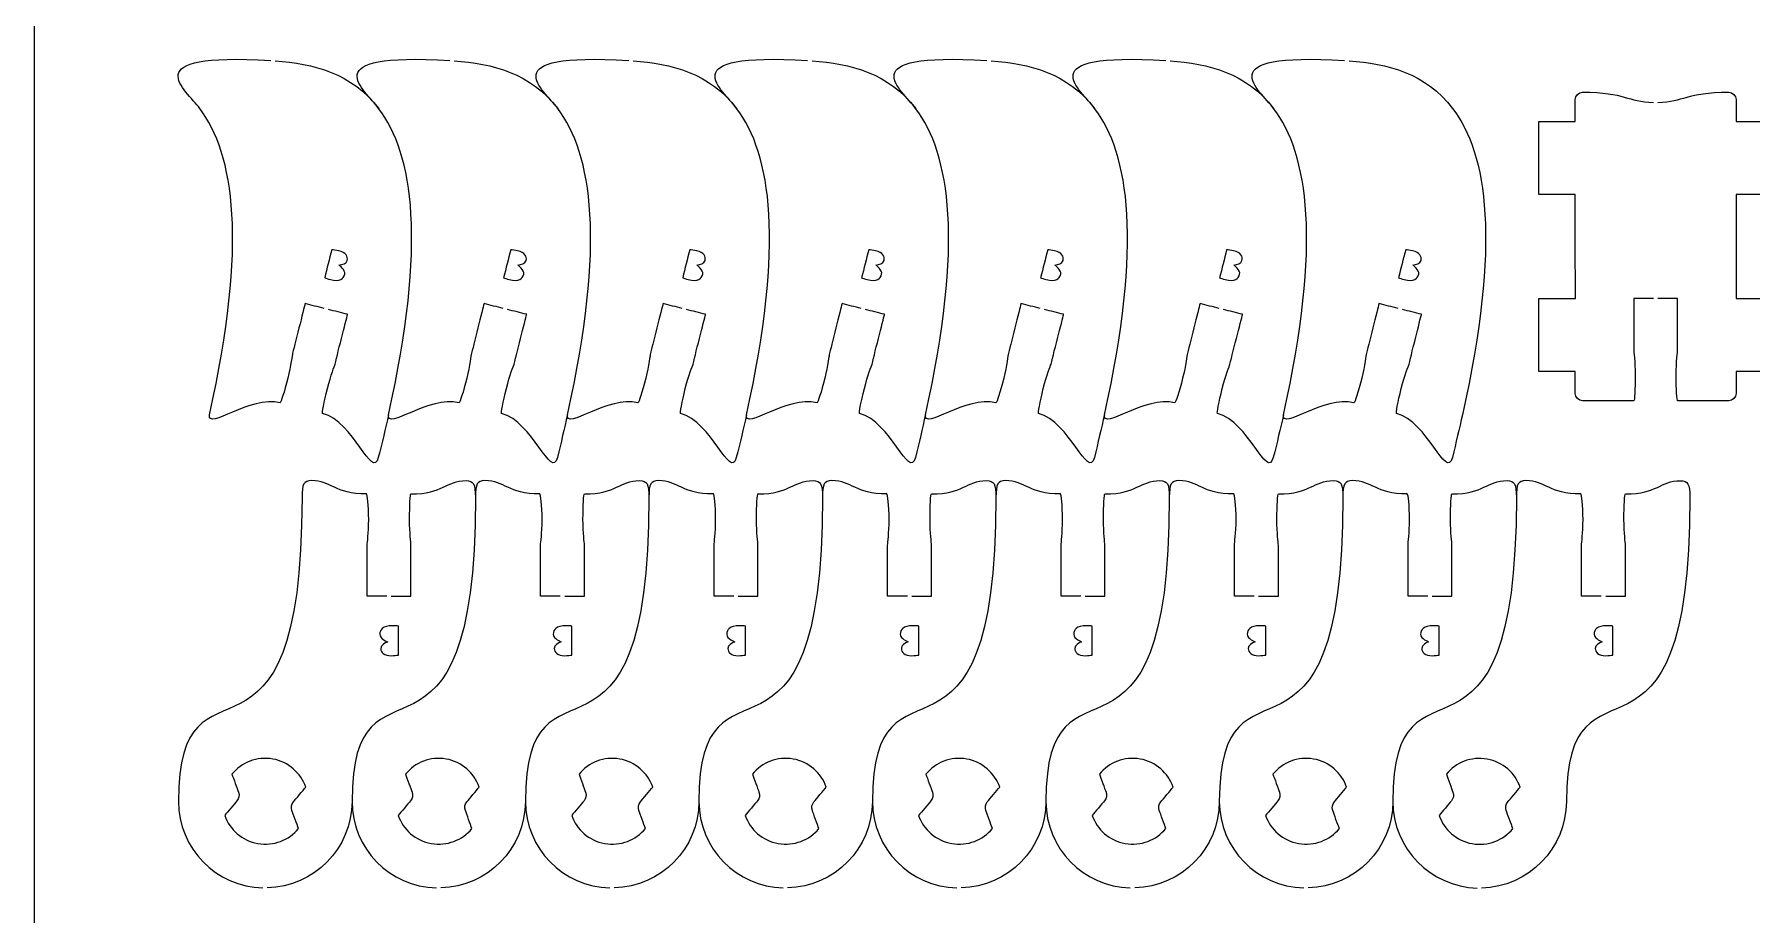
# Model space of a CAD drawing. Extents: x 0 to 300, y 0 to 300.
# Drawn here: x 0 to 117.5, y 71.5 to 131.7 of the extents above; entities that cross this region are included whole.
import ezdxf

# ---------------------------------------------------------------- set-up
doc = ezdxf.new("R2010")
doc.units = 0
doc.header["$MEASUREMENT"] = 0
doc.layers.add('DEFAULT', color=7, linetype='CONTINUOUS')

msp = doc.modelspace()

# ---------------------------------------------------------------- linework, layer by layer
at = {"layer": 'DEFAULT', "color": 1}
msp.add_lwpolyline([(0, 5.25), (0, 294.95)], dxfattribs=at)
for points, knots in [([(19.83, 112.97), (19.39, 113.08), (18.96, 113.19), (18.52, 113.3), (18.52, 113.3), (17.88, 110.76), (17.67, 109.91), (17.62, 109.74), (17.57, 109.12), (17.33, 108.19), (17.1, 107.26), (16.87, 106.52), (16.81, 106.52), (14.77, 107.04), (11.81, 104.57), (11.98, 105.7), (14.6, 117.45), (13.68, 123.53), (11.31, 126.66), (10.42, 127.91), (6.68, 130.51), (16.17, 129.94)], [0, 0, 0, 0, 3.83014, 3.83014, 3.83014, 4.83014, 4.83014, 4.83014, 5.83014, 5.83014, 5.83014, 6.83014, 6.83014, 6.83014, 7.83014, 7.83014, 7.83014, 8.83014, 8.83014, 8.83014, 9.83014, 9.83014, 9.83014, 9.83014]), ([(32.07, 112.97), (31.64, 113.08), (31.2, 113.19), (30.76, 113.3), (30.76, 113.3), (30.12, 110.76), (29.91, 109.91), (29.86, 109.74), (29.81, 109.12), (29.58, 108.19), (29.34, 107.26), (29.11, 106.52), (29.05, 106.52), (27.01, 107.04), (24.06, 104.57), (24.23, 105.7), (26.85, 117.45), (25.93, 123.53), (23.55, 126.66), (22.66, 127.91), (18.93, 130.51), (28.42, 129.94)], [0, 0, 0, 0, 3.83014, 3.83014, 3.83014, 4.83014, 4.83014, 4.83014, 5.83014, 5.83014, 5.83014, 6.83014, 6.83014, 6.83014, 7.83014, 7.83014, 7.83014, 8.83014, 8.83014, 8.83014, 9.83014, 9.83014, 9.83014, 9.83014]), ([(44.32, 112.97), (43.88, 113.08), (43.44, 113.19), (43.01, 113.3), (43.01, 113.3), (42.36, 110.76), (42.15, 109.91), (42.11, 109.74), (42.06, 109.12), (41.82, 108.19), (41.59, 107.26), (41.35, 106.52), (41.29, 106.52), (39.26, 107.04), (36.3, 104.57), (36.47, 105.7), (39.09, 117.45), (38.17, 123.53), (35.8, 126.66), (34.9, 127.91), (31.17, 130.51), (40.66, 129.94)], [0, 0, 0, 0, 3.83014, 3.83014, 3.83014, 4.83014, 4.83014, 4.83014, 5.83014, 5.83014, 5.83014, 6.83014, 6.83014, 6.83014, 7.83014, 7.83014, 7.83014, 8.83014, 8.83014, 8.83014, 9.83014, 9.83014, 9.83014, 9.83014]), ([(56.56, 112.97), (56.12, 113.08), (55.69, 113.19), (55.25, 113.3), (55.25, 113.3), (54.61, 110.76), (54.4, 109.91), (54.35, 109.74), (54.3, 109.12), (54.07, 108.19), (53.83, 107.26), (53.6, 106.52), (53.54, 106.52), (51.5, 107.04), (48.54, 104.57), (48.72, 105.7), (51.33, 117.45), (50.41, 123.53), (48.04, 126.66), (47.15, 127.91), (43.41, 130.51), (52.9, 129.94)], [0, 0, 0, 0, 3.83014, 3.83014, 3.83014, 4.83014, 4.83014, 4.83014, 5.83014, 5.83014, 5.83014, 6.83014, 6.83014, 6.83014, 7.83014, 7.83014, 7.83014, 8.83014, 8.83014, 8.83014, 9.83014, 9.83014, 9.83014, 9.83014]), ([(68.8, 112.97), (68.37, 113.08), (67.93, 113.19), (67.49, 113.3), (67.49, 113.3), (66.85, 110.76), (66.64, 109.91), (66.6, 109.74), (66.54, 109.12), (66.31, 108.19), (66.07, 107.26), (65.84, 106.52), (65.78, 106.52), (63.74, 107.04), (60.79, 104.57), (60.96, 105.7), (63.58, 117.45), (62.66, 123.53), (60.28, 126.66), (59.39, 127.91), (55.66, 130.51), (65.15, 129.94)], [0, 0, 0, 0, 3.83014, 3.83014, 3.83014, 4.83014, 4.83014, 4.83014, 5.83014, 5.83014, 5.83014, 6.83014, 6.83014, 6.83014, 7.83014, 7.83014, 7.83014, 8.83014, 8.83014, 8.83014, 9.83014, 9.83014, 9.83014, 9.83014]), ([(81.05, 112.97), (80.61, 113.08), (80.17, 113.19), (79.74, 113.3), (79.74, 113.3), (79.09, 110.76), (78.88, 109.91), (78.84, 109.74), (78.79, 109.12), (78.55, 108.19), (78.32, 107.26), (78.08, 106.52), (78.02, 106.52), (75.99, 107.04), (73.03, 104.57), (73.2, 105.7), (75.82, 117.45), (74.9, 123.53), (72.53, 126.66), (71.64, 127.91), (67.9, 130.51), (77.39, 129.94)], [0, 0, 0, 0, 3.83014, 3.83014, 3.83014, 4.83014, 4.83014, 4.83014, 5.83014, 5.83014, 5.83014, 6.83014, 6.83014, 6.83014, 7.83014, 7.83014, 7.83014, 8.83014, 8.83014, 8.83014, 9.83014, 9.83014, 9.83014, 9.83014]), ([(93.29, 112.97), (92.85, 113.08), (92.42, 113.19), (91.98, 113.3), (91.98, 113.3), (91.34, 110.76), (91.13, 109.91), (91.08, 109.74), (91.03, 109.12), (90.8, 108.19), (90.56, 107.26), (90.33, 106.52), (90.27, 106.52), (88.23, 107.04), (85.27, 104.57), (85.45, 105.7), (88.07, 117.45), (87.15, 123.53), (84.77, 126.66), (83.88, 127.91), (80.14, 130.51), (89.63, 129.94)], [0, 0, 0, 0, 3.83014, 3.83014, 3.83014, 4.83014, 4.83014, 4.83014, 5.83014, 5.83014, 5.83014, 6.83014, 6.83014, 6.83014, 7.83014, 7.83014, 7.83014, 8.83014, 8.83014, 8.83014, 9.83014, 9.83014, 9.83014, 9.83014]), ([(89.94, 129.92), (92.53, 129.74), (95.2, 129.06), (97.02, 126.66), (99.4, 123.53), (100.31, 117.45), (97.69, 105.7), (97.48, 104.76), (97.25, 103.79), (97, 102.78), (96.58, 101.17), (95.32, 105.24), (93.18, 105.78), (93.13, 105.79), (93.27, 106.57), (93.51, 107.5), (93.75, 108.44), (93.99, 109), (94.04, 109.17), (94.25, 110.02), (94.89, 112.57), (94.89, 112.57), (94.46, 112.68), (94.02, 112.79), (93.58, 112.9)], [0, 0, 0, 0, 1, 1, 1, 2, 2, 2, 3, 3, 3, 4, 4, 4, 5, 5, 5, 6, 6, 6, 7, 7, 7, 10.839835, 10.839835, 10.839835, 10.839835]), ([(110.76, 113.66), (110.31, 113.66), (109.86, 113.66), (109.41, 113.66), (109.41, 112.49), (109.41, 111.33), (109.41, 110.16), (109.41, 109.99), (109.51, 109.38), (109.51, 108.41), (109.51, 107.44), (109.47, 106.66), (109.41, 106.66), (108.25, 106.66), (107.08, 106.66), (105.91, 106.66), (105.64, 106.66), (105.41, 106.88), (105.41, 107.16), (105.41, 107.66), (105.41, 108.16), (105.41, 108.66), (104.58, 108.66), (103.75, 108.66), (102.91, 108.66), (102.91, 110.33), (102.91, 111.99), (102.91, 113.66), (103.75, 113.66), (104.58, 113.66), (105.42, 113.66), (105.41, 116.03), (105.41, 118.4), (105.41, 120.77), (104.58, 120.77), (103.74, 120.77), (102.91, 120.76), (102.91, 122.43), (102.91, 124.1), (102.91, 125.77), (103.74, 125.77), (104.58, 125.77), (105.41, 125.77), (105.41, 126.27), (105.41, 126.77), (105.41, 127.27), (105.41, 127.54), (105.63, 127.77), (105.91, 127.77), (108.87, 127.77), (108.94, 127.1), (110.76, 127.07)], [0, 0, 0, 0, 3.83, 3.83, 3.83, 13.76, 13.76, 13.76, 14.76, 14.76, 14.76, 15.76, 15.76, 15.76, 25.67, 25.67, 25.67, 26.67, 26.67, 26.67, 30.92, 30.92, 30.92, 38.01, 38.01, 38.01, 52.18, 52.18, 52.18, 59.280007, 59.280007, 59.280007, 79.420017, 79.420017, 79.420017, 86.500024, 86.500024, 86.500024, 100.680024, 100.680024, 100.680024, 107.760024, 107.760024, 107.760024, 112.010024, 112.010024, 112.010024, 113.010024, 113.010024, 113.010024, 114.010024, 114.010024, 114.010024, 114.010024]), ([(111.06, 127.07), (112.88, 127.1), (112.95, 127.77), (115.91, 127.77), (116.19, 127.77), (116.41, 127.54), (116.41, 127.27), (116.41, 126.77), (116.41, 126.27), (116.41, 125.77), (117.24, 125.77), (118.08, 125.77), (118.91, 125.77), (118.91, 124.1), (118.91, 122.43), (118.91, 120.77), (118.08, 120.77), (117.24, 120.77), (116.41, 120.76), (116.41, 118.4), (116.41, 116.03), (116.41, 113.66), (117.25, 113.66), (118.08, 113.66), (118.91, 113.66), (118.91, 111.99), (118.91, 110.33), (118.91, 108.66), (118.08, 108.66), (117.25, 108.66), (116.41, 108.66), (116.41, 108.16), (116.41, 107.66), (116.41, 107.16), (116.41, 106.88), (116.19, 106.66), (115.91, 106.66), (114.75, 106.66), (113.58, 106.66), (112.41, 106.66), (112.36, 106.66), (112.31, 107.44), (112.31, 108.41), (112.31, 109.38), (112.41, 109.99), (112.41, 110.16), (112.41, 111.33), (112.41, 112.49), (112.41, 113.66), (111.96, 113.66), (111.51, 113.66), (111.06, 113.66)], [0, 0, 0, 0, 1, 1, 1, 2, 2, 2, 6.25, 6.25, 6.25, 13.34, 13.34, 13.34, 27.51, 27.51, 27.51, 34.610007, 34.610007, 34.610007, 54.750017, 54.750017, 54.750017, 61.830024, 61.830024, 61.830024, 76.010024, 76.010024, 76.010024, 83.090024, 83.090024, 83.090024, 87.340024, 87.340024, 87.340024, 88.340024, 88.340024, 88.340024, 98.260024, 98.260024, 98.260024, 99.260024, 99.260024, 99.260024, 100.260024, 100.260024, 100.260024, 110.190024, 110.190024, 110.190024, 114.020024, 114.020024, 114.020024, 114.020024]), ([(24.23, 105.7), (24.02, 104.76), (23.79, 103.79), (23.53, 102.78), (23.12, 101.17), (21.86, 105.24), (19.72, 105.78), (19.66, 105.79), (19.81, 106.57), (20.05, 107.5), (20.29, 108.44), (20.53, 109), (20.57, 109.17), (20.78, 110.02), (21.43, 112.57), (21.43, 112.57), (20.99, 112.68), (20.56, 112.79), (20.12, 112.9)], [0, 0, 0, 0, 1, 1, 1, 2, 2, 2, 3, 3, 3, 4, 4, 4, 5, 5, 5, 8.839835, 8.839835, 8.839835, 8.839835]), ([(36.47, 105.7), (36.26, 104.76), (36.03, 103.79), (35.78, 102.78), (35.37, 101.17), (34.1, 105.24), (31.96, 105.78), (31.91, 105.79), (32.06, 106.57), (32.29, 107.5), (32.53, 108.44), (32.77, 109), (32.82, 109.17), (33.03, 110.02), (33.68, 112.57), (33.68, 112.57), (33.24, 112.68), (32.8, 112.79), (32.36, 112.9)], [0, 0, 0, 0, 1, 1, 1, 2, 2, 2, 3, 3, 3, 4, 4, 4, 5, 5, 5, 8.839835, 8.839835, 8.839835, 8.839835]), ([(48.72, 105.7), (48.51, 104.76), (48.28, 103.79), (48.02, 102.78), (47.61, 101.17), (46.35, 105.24), (44.2, 105.78), (44.15, 105.79), (44.3, 106.57), (44.53, 107.5), (44.77, 108.44), (45.02, 109), (45.06, 109.17), (45.27, 110.02), (45.92, 112.57), (45.92, 112.57), (45.48, 112.68), (45.04, 112.79), (44.61, 112.9)], [0, 0, 0, 0, 1, 1, 1, 2, 2, 2, 3, 3, 3, 4, 4, 4, 5, 5, 5, 8.839835, 8.839835, 8.839835, 8.839835]), ([(60.96, 105.7), (60.75, 104.76), (60.52, 103.79), (60.27, 102.78), (59.85, 101.17), (58.59, 105.24), (56.45, 105.78), (56.39, 105.79), (56.54, 106.57), (56.78, 107.5), (57.02, 108.44), (57.26, 109), (57.31, 109.17), (57.51, 110.02), (58.16, 112.57), (58.16, 112.57), (57.72, 112.68), (57.29, 112.79), (56.85, 112.9)], [0, 0, 0, 0, 1, 1, 1, 2, 2, 2, 3, 3, 3, 4, 4, 4, 5, 5, 5, 8.839835, 8.839835, 8.839835, 8.839835]), ([(73.2, 105.7), (72.99, 104.76), (72.76, 103.79), (72.51, 102.78), (72.1, 101.17), (70.83, 105.24), (68.69, 105.78), (68.64, 105.79), (68.79, 106.57), (69.02, 107.5), (69.26, 108.44), (69.5, 109), (69.55, 109.17), (69.76, 110.02), (70.41, 112.57), (70.41, 112.57), (69.97, 112.68), (69.53, 112.79), (69.09, 112.9)], [0, 0, 0, 0, 1, 1, 1, 2, 2, 2, 3, 3, 3, 4, 4, 4, 5, 5, 5, 8.839835, 8.839835, 8.839835, 8.839835]), ([(85.45, 105.7), (85.24, 104.76), (85.01, 103.79), (84.75, 102.78), (84.34, 101.17), (83.08, 105.24), (80.93, 105.78), (80.88, 105.79), (81.03, 106.57), (81.26, 107.5), (81.5, 108.44), (81.75, 109), (81.79, 109.17), (82, 110.02), (82.65, 112.57), (82.65, 112.57), (82.21, 112.68), (81.77, 112.79), (81.34, 112.9)], [0, 0, 0, 0, 1, 1, 1, 2, 2, 2, 3, 3, 3, 4, 4, 4, 5, 5, 5, 8.839835, 8.839835, 8.839835, 8.839835]), ([(24.12, 93.28), (23.67, 93.28), (23.21, 93.28), (22.76, 93.28), (22.76, 93.28), (22.77, 95.9), (22.77, 96.78), (22.77, 96.96), (22.87, 97.57), (22.87, 98.53), (22.87, 99.49), (22.78, 100.27), (22.72, 100.28), (20.51, 100.28), (20.35, 101.19), (18.95, 101.19), (18.43, 101.19), (18.31, 100.96), (18.31, 100.04), (18.31, 78.77), (9.86, 90.67), (9.86, 79.24), (9.86, 76.03), (12.43, 73.4), (15.63, 73.32)], [0, 0, 0, 0, 3.84, 3.84, 3.84, 4.84, 4.84, 4.84, 5.84, 5.84, 5.84, 6.84, 6.84, 6.84, 7.84, 7.84, 7.84, 8.84, 8.84, 8.84, 9.86, 9.86, 9.86, 10.86, 10.86, 10.86, 10.86]), ([(35.98, 93.28), (35.53, 93.28), (35.08, 93.28), (34.63, 93.28), (34.63, 93.28), (34.63, 95.9), (34.63, 96.78), (34.63, 96.96), (34.73, 97.57), (34.74, 98.53), (34.73, 99.49), (34.64, 100.27), (34.58, 100.28), (32.38, 100.28), (32.21, 101.19), (30.82, 101.19), (30.3, 101.19), (30.17, 100.96), (30.17, 100.04), (30.17, 78.77), (21.73, 90.67), (21.73, 79.24), (21.73, 76.03), (24.3, 73.4), (27.5, 73.32)], [0, 0, 0, 0, 3.84, 3.84, 3.84, 4.84, 4.84, 4.84, 5.84, 5.84, 5.84, 6.84, 6.84, 6.84, 7.84, 7.84, 7.84, 8.84, 8.84, 8.84, 9.86, 9.86, 9.86, 10.86, 10.86, 10.86, 10.86]), ([(24.42, 93.28), (24.87, 93.28), (25.32, 93.28), (25.76, 93.28), (25.76, 94.45), (25.76, 95.61), (25.76, 96.78), (25.76, 96.96), (25.67, 97.56), (25.67, 98.53), (25.67, 99.5), (25.71, 100.28), (25.76, 100.28), (27.98, 100.28), (28.14, 101.19), (29.53, 101.19), (30.05, 101.19), (30.17, 100.96), (30.17, 100.04)], [0, 0, 0, 0, 3.82, 3.82, 3.82, 13.74, 13.74, 13.74, 14.74, 14.74, 14.74, 15.74, 15.74, 15.74, 16.74, 16.74, 16.74, 17.74, 17.74, 17.74, 17.74]), ([(47.85, 93.28), (47.4, 93.28), (46.95, 93.28), (46.5, 93.28), (46.5, 93.28), (46.5, 95.9), (46.5, 96.78), (46.5, 96.96), (46.6, 97.57), (46.6, 98.53), (46.6, 99.49), (46.51, 100.27), (46.45, 100.28), (44.24, 100.28), (44.08, 101.19), (42.69, 101.19), (42.17, 101.19), (42.04, 100.96), (42.04, 100.04), (42.04, 78.77), (33.6, 90.67), (33.59, 79.24), (33.59, 76.03), (36.17, 73.4), (39.36, 73.32)], [0, 0, 0, 0, 3.84, 3.84, 3.84, 4.84, 4.84, 4.84, 5.84, 5.84, 5.84, 6.84, 6.84, 6.84, 7.84, 7.84, 7.84, 8.84, 8.84, 8.84, 9.86, 9.86, 9.86, 10.86, 10.86, 10.86, 10.86]), ([(36.28, 93.28), (36.73, 93.28), (37.18, 93.28), (37.63, 93.28), (37.63, 94.45), (37.63, 95.61), (37.63, 96.78), (37.63, 96.96), (37.53, 97.56), (37.53, 98.53), (37.53, 99.5), (37.58, 100.28), (37.63, 100.28), (39.84, 100.28), (40.01, 101.19), (41.4, 101.19), (41.92, 101.19), (42.04, 100.96), (42.04, 100.04)], [0, 0, 0, 0, 3.82, 3.82, 3.82, 13.74, 13.74, 13.74, 14.74, 14.74, 14.74, 15.74, 15.74, 15.74, 16.74, 16.74, 16.74, 17.74, 17.74, 17.74, 17.74]), ([(59.72, 93.28), (59.27, 93.28), (58.82, 93.28), (58.37, 93.28), (58.37, 93.28), (58.37, 95.9), (58.37, 96.78), (58.37, 96.96), (58.47, 97.57), (58.47, 98.53), (58.47, 99.49), (58.38, 100.27), (58.32, 100.28), (56.11, 100.28), (55.95, 101.19), (54.56, 101.19), (54.03, 101.19), (53.91, 100.96), (53.91, 100.04), (53.91, 78.77), (45.46, 90.67), (45.46, 79.24), (45.46, 76.03), (48.04, 73.4), (51.23, 73.32)], [0, 0, 0, 0, 3.84, 3.84, 3.84, 4.84, 4.84, 4.84, 5.84, 5.84, 5.84, 6.84, 6.84, 6.84, 7.84, 7.84, 7.84, 8.84, 8.84, 8.84, 9.86, 9.86, 9.86, 10.86, 10.86, 10.86, 10.86]), ([(48.15, 93.28), (48.6, 93.28), (49.05, 93.28), (49.5, 93.28), (49.5, 94.45), (49.5, 95.61), (49.5, 96.78), (49.5, 96.96), (49.4, 97.56), (49.4, 98.53), (49.4, 99.5), (49.45, 100.28), (49.5, 100.28), (51.71, 100.28), (51.87, 101.19), (53.27, 101.19), (53.79, 101.19), (53.91, 100.96), (53.91, 100.04)], [0, 0, 0, 0, 3.82, 3.82, 3.82, 13.74, 13.74, 13.74, 14.74, 14.74, 14.74, 15.74, 15.74, 15.74, 16.74, 16.74, 16.74, 17.74, 17.74, 17.74, 17.74]), ([(71.59, 93.28), (71.14, 93.28), (70.68, 93.28), (70.23, 93.28), (70.23, 93.28), (70.24, 95.9), (70.24, 96.78), (70.24, 96.96), (70.33, 97.57), (70.34, 98.53), (70.33, 99.49), (70.25, 100.27), (70.19, 100.28), (67.98, 100.28), (67.82, 101.19), (66.42, 101.19), (65.9, 101.19), (65.78, 100.96), (65.78, 100.04), (65.78, 78.77), (57.33, 90.67), (57.33, 79.24), (57.33, 76.03), (59.9, 73.4), (63.1, 73.32)], [0, 0, 0, 0, 3.84, 3.84, 3.84, 4.84, 4.84, 4.84, 5.84, 5.84, 5.84, 6.84, 6.84, 6.84, 7.84, 7.84, 7.84, 8.84, 8.84, 8.84, 9.86, 9.86, 9.86, 10.86, 10.86, 10.86, 10.86]), ([(60.02, 93.28), (60.47, 93.28), (60.92, 93.28), (61.37, 93.28), (61.37, 94.45), (61.37, 95.61), (61.37, 96.78), (61.37, 96.96), (61.27, 97.56), (61.27, 98.53), (61.27, 99.5), (61.31, 100.28), (61.37, 100.28), (63.58, 100.28), (63.74, 101.19), (65.13, 101.19), (65.65, 101.19), (65.78, 100.96), (65.78, 100.04)], [0, 0, 0, 0, 3.82, 3.82, 3.82, 13.74, 13.74, 13.74, 14.74, 14.74, 14.74, 15.74, 15.74, 15.74, 16.74, 16.74, 16.74, 17.74, 17.74, 17.74, 17.74]), ([(83.45, 93.28), (83, 93.28), (82.55, 93.28), (82.1, 93.28), (82.1, 93.28), (82.1, 95.9), (82.1, 96.78), (82.1, 96.96), (82.2, 97.57), (82.21, 98.53), (82.2, 99.49), (82.11, 100.27), (82.05, 100.28), (79.85, 100.28), (79.68, 101.19), (78.29, 101.19), (77.77, 101.19), (77.64, 100.96), (77.64, 100.04), (77.64, 78.77), (69.2, 90.67), (69.2, 79.24), (69.2, 76.03), (71.77, 73.4), (74.97, 73.32)], [0, 0, 0, 0, 3.84, 3.84, 3.84, 4.84, 4.84, 4.84, 5.84, 5.84, 5.84, 6.84, 6.84, 6.84, 7.84, 7.84, 7.84, 8.84, 8.84, 8.84, 9.86, 9.86, 9.86, 10.86, 10.86, 10.86, 10.86]), ([(71.89, 93.28), (72.34, 93.28), (72.79, 93.28), (73.23, 93.28), (73.23, 94.45), (73.23, 95.61), (73.23, 96.78), (73.23, 96.96), (73.14, 97.56), (73.14, 98.53), (73.14, 99.5), (73.18, 100.28), (73.23, 100.28), (75.45, 100.28), (75.61, 101.19), (77, 101.19), (77.52, 101.19), (77.64, 100.96), (77.64, 100.04)], [0, 0, 0, 0, 3.82, 3.82, 3.82, 13.74, 13.74, 13.74, 14.74, 14.74, 14.74, 15.74, 15.74, 15.74, 16.74, 16.74, 16.74, 17.74, 17.74, 17.74, 17.74]), ([(95.32, 93.28), (94.87, 93.28), (94.42, 93.28), (93.97, 93.28), (93.97, 93.28), (93.97, 95.9), (93.97, 96.78), (93.97, 96.96), (94.07, 97.57), (94.07, 98.53), (94.07, 99.49), (93.98, 100.27), (93.92, 100.28), (91.71, 100.28), (91.55, 101.19), (90.16, 101.19), (89.64, 101.19), (89.51, 100.96), (89.51, 100.04), (89.51, 78.77), (81.07, 90.67), (81.06, 79.24), (81.06, 76.03), (83.64, 73.4), (86.83, 73.32)], [0, 0, 0, 0, 3.84, 3.84, 3.84, 4.84, 4.84, 4.84, 5.84, 5.84, 5.84, 6.84, 6.84, 6.84, 7.84, 7.84, 7.84, 8.84, 8.84, 8.84, 9.86, 9.86, 9.86, 10.86, 10.86, 10.86, 10.86]), ([(83.75, 93.28), (84.2, 93.28), (84.65, 93.28), (85.1, 93.28), (85.1, 94.45), (85.1, 95.61), (85.1, 96.78), (85.1, 96.96), (85, 97.56), (85, 98.53), (85, 99.5), (85.05, 100.28), (85.1, 100.28), (87.31, 100.28), (87.48, 101.19), (88.87, 101.19), (89.39, 101.19), (89.51, 100.96), (89.51, 100.04)], [0, 0, 0, 0, 3.82, 3.82, 3.82, 13.74, 13.74, 13.74, 14.74, 14.74, 14.74, 15.74, 15.74, 15.74, 16.74, 16.74, 16.74, 17.74, 17.74, 17.74, 17.74]), ([(107.19, 93.28), (106.74, 93.28), (106.29, 93.28), (105.83, 93.28), (105.83, 93.28), (105.84, 95.9), (105.84, 96.78), (105.84, 96.95), (105.94, 97.56), (105.94, 98.53), (105.94, 99.49), (105.85, 100.27), (105.79, 100.28), (103.58, 100.28), (103.42, 101.19), (102.02, 101.19), (101.5, 101.19), (101.38, 100.96), (101.38, 100.04), (101.38, 78.77), (92.93, 90.67), (92.93, 79.24), (92.93, 76.02), (95.51, 73.4), (98.7, 73.31)], [0, 0, 0, 0, 3.84, 3.84, 3.84, 4.84, 4.84, 4.84, 5.84, 5.84, 5.84, 6.84, 6.84, 6.84, 7.84, 7.84, 7.84, 8.84, 8.84, 8.84, 9.86, 9.86, 9.86, 10.86, 10.86, 10.86, 10.86]), ([(95.62, 93.28), (96.07, 93.28), (96.52, 93.28), (96.97, 93.28), (96.97, 94.45), (96.97, 95.61), (96.97, 96.78), (96.97, 96.96), (96.87, 97.56), (96.87, 98.53), (96.87, 99.5), (96.92, 100.28), (96.97, 100.28), (99.18, 100.28), (99.34, 101.19), (100.74, 101.19), (101.26, 101.19), (101.38, 100.96), (101.38, 100.04)], [0, 0, 0, 0, 3.82, 3.82, 3.82, 13.74, 13.74, 13.74, 14.74, 14.74, 14.74, 15.74, 15.74, 15.74, 16.74, 16.74, 16.74, 17.74, 17.74, 17.74, 17.74]), ([(107.49, 93.28), (107.94, 93.28), (108.39, 93.28), (108.84, 93.28), (108.84, 94.44), (108.84, 95.61), (108.84, 96.78), (108.84, 96.95), (108.74, 97.56), (108.74, 98.53), (108.74, 99.5), (108.78, 100.28), (108.84, 100.28), (111.05, 100.28), (111.21, 101.18), (112.6, 101.18), (113.12, 101.18), (113.25, 100.96), (113.25, 100.04), (113.25, 78.76), (104.8, 90.67), (104.8, 79.24), (104.8, 76.02), (102.21, 73.38), (99, 73.31)], [0, 0, 0, 0, 3.82, 3.82, 3.82, 13.74, 13.74, 13.74, 14.74, 14.74, 14.74, 15.74, 15.74, 15.74, 16.74, 16.74, 16.74, 17.74, 17.74, 17.74, 18.74, 18.74, 18.74, 19.74, 19.74, 19.74, 19.74]), ([(16.31, 82.14), (17.38, 81.94), (18.22, 81.19), (18.57, 80.22), (18.38, 79.99), (17.89, 79.41), (17.72, 79.21), (17.59, 79.05), (17.55, 78.82), (17.62, 78.61), (17.71, 78.37), (17.97, 77.66), (18.07, 77.38), (17.42, 76.59), (16.37, 76.17), (15.29, 76.36), (14.2, 76.55), (13.36, 77.31), (13.02, 78.28), (13.21, 78.5), (13.7, 79.08), (13.86, 79.28), (14, 79.44), (14.04, 79.67), (13.97, 79.88), (13.88, 80.12), (13.62, 80.82), (13.52, 81.1), (14.17, 81.9), (15.22, 82.33), (16.31, 82.14)], [1, 1, 1, 1, 2, 2, 2, 3, 3, 3, 4, 4, 4, 5, 5, 5, 6, 6, 6, 7, 7, 7, 8, 8, 8, 9, 9, 9, 10, 10, 10, 11, 11, 11, 11]), ([(28.17, 82.14), (29.25, 81.94), (30.09, 81.19), (30.43, 80.22), (30.24, 79.99), (29.76, 79.41), (29.59, 79.21), (29.45, 79.05), (29.41, 78.82), (29.49, 78.61), (29.58, 78.37), (29.83, 77.66), (29.93, 77.38), (29.28, 76.59), (28.23, 76.17), (27.15, 76.36), (26.07, 76.55), (25.23, 77.31), (24.89, 78.28), (25.08, 78.5), (25.57, 79.08), (25.73, 79.28), (25.87, 79.44), (25.91, 79.67), (25.84, 79.88), (25.75, 80.12), (25.49, 80.82), (25.39, 81.1), (26.04, 81.9), (27.09, 82.33), (28.17, 82.14)], [1, 1, 1, 1, 2, 2, 2, 3, 3, 3, 4, 4, 4, 5, 5, 5, 6, 6, 6, 7, 7, 7, 8, 8, 8, 9, 9, 9, 10, 10, 10, 11, 11, 11, 11]), ([(40.04, 82.14), (41.12, 81.94), (41.96, 81.19), (42.3, 80.22), (42.11, 79.99), (41.62, 79.41), (41.46, 79.21), (41.32, 79.05), (41.28, 78.82), (41.35, 78.61), (41.44, 78.37), (41.7, 77.66), (41.8, 77.38), (41.15, 76.59), (40.1, 76.17), (39.02, 76.36), (37.93, 76.55), (37.09, 77.31), (36.76, 78.28), (36.95, 78.5), (37.43, 79.08), (37.6, 79.28), (37.74, 79.44), (37.78, 79.67), (37.7, 79.88), (37.62, 80.12), (37.36, 80.82), (37.26, 81.1), (37.91, 81.9), (38.96, 82.33), (40.04, 82.14)], [1, 1, 1, 1, 2, 2, 2, 3, 3, 3, 4, 4, 4, 5, 5, 5, 6, 6, 6, 7, 7, 7, 8, 8, 8, 9, 9, 9, 10, 10, 10, 11, 11, 11, 11]), ([(51.91, 82.14), (52.99, 81.94), (53.83, 81.19), (54.17, 80.22), (53.98, 79.99), (53.49, 79.41), (53.33, 79.21), (53.19, 79.05), (53.15, 78.82), (53.22, 78.61), (53.31, 78.37), (53.57, 77.66), (53.67, 77.38), (53.02, 76.59), (51.97, 76.17), (50.89, 76.36), (49.8, 76.55), (48.96, 77.31), (48.63, 78.28), (48.81, 78.5), (49.3, 79.08), (49.47, 79.28), (49.6, 79.44), (49.65, 79.67), (49.57, 79.88), (49.48, 80.12), (49.23, 80.82), (49.12, 81.1), (49.77, 81.9), (50.82, 82.33), (51.91, 82.14)], [1, 1, 1, 1, 2, 2, 2, 3, 3, 3, 4, 4, 4, 5, 5, 5, 6, 6, 6, 7, 7, 7, 8, 8, 8, 9, 9, 9, 10, 10, 10, 11, 11, 11, 11]), ([(63.78, 82.14), (64.85, 81.94), (65.69, 81.19), (66.04, 80.22), (65.85, 79.99), (65.36, 79.41), (65.19, 79.21), (65.06, 79.05), (65.02, 78.82), (65.09, 78.61), (65.18, 78.37), (65.44, 77.66), (65.54, 77.38), (64.89, 76.59), (63.83, 76.17), (62.76, 76.36), (61.67, 76.55), (60.83, 77.31), (60.49, 78.28), (60.68, 78.5), (61.17, 79.08), (61.33, 79.28), (61.47, 79.44), (61.51, 79.67), (61.44, 79.88), (61.35, 80.12), (61.09, 80.82), (60.99, 81.1), (61.64, 81.9), (62.69, 82.33), (63.78, 82.14)], [1, 1, 1, 1, 2, 2, 2, 3, 3, 3, 4, 4, 4, 5, 5, 5, 6, 6, 6, 7, 7, 7, 8, 8, 8, 9, 9, 9, 10, 10, 10, 11, 11, 11, 11]), ([(75.64, 82.14), (76.72, 81.94), (77.56, 81.19), (77.9, 80.22), (77.71, 79.99), (77.23, 79.41), (77.06, 79.21), (76.92, 79.05), (76.88, 78.82), (76.95, 78.61), (77.05, 78.37), (77.3, 77.66), (77.4, 77.38), (76.75, 76.59), (75.7, 76.17), (74.62, 76.36), (73.54, 76.55), (72.7, 77.31), (72.36, 78.28), (72.55, 78.5), (73.04, 79.08), (73.2, 79.28), (73.34, 79.44), (73.38, 79.67), (73.31, 79.88), (73.22, 80.12), (72.96, 80.82), (72.86, 81.1), (73.51, 81.9), (74.56, 82.33), (75.64, 82.14)], [1, 1, 1, 1, 2, 2, 2, 3, 3, 3, 4, 4, 4, 5, 5, 5, 6, 6, 6, 7, 7, 7, 8, 8, 8, 9, 9, 9, 10, 10, 10, 11, 11, 11, 11]), ([(87.51, 82.14), (88.59, 81.94), (89.43, 81.19), (89.77, 80.22), (89.58, 79.99), (89.09, 79.41), (88.93, 79.21), (88.79, 79.05), (88.75, 78.82), (88.82, 78.61), (88.91, 78.37), (89.17, 77.66), (89.27, 77.38), (88.62, 76.59), (87.57, 76.17), (86.49, 76.36), (85.4, 76.55), (84.56, 77.31), (84.23, 78.28), (84.42, 78.5), (84.9, 79.08), (85.07, 79.28), (85.21, 79.44), (85.25, 79.67), (85.17, 79.88), (85.09, 80.12), (84.83, 80.82), (84.73, 81.1), (85.38, 81.9), (86.43, 82.33), (87.51, 82.14)], [1, 1, 1, 1, 2, 2, 2, 3, 3, 3, 4, 4, 4, 5, 5, 5, 6, 6, 6, 7, 7, 7, 8, 8, 8, 9, 9, 9, 10, 10, 10, 11, 11, 11, 11]), ([(99.38, 82.13), (100.46, 81.94), (101.3, 81.18), (101.64, 80.21), (101.45, 79.99), (100.96, 79.4), (100.8, 79.21), (100.66, 79.05), (100.62, 78.82), (100.69, 78.61), (100.78, 78.37), (101.04, 77.65), (101.14, 77.38), (100.49, 76.59), (99.44, 76.16), (98.36, 76.35), (97.27, 76.54), (96.43, 77.31), (96.1, 78.28), (96.28, 78.5), (96.77, 79.08), (96.94, 79.27), (97.07, 79.44), (97.12, 79.67), (97.04, 79.87), (96.95, 80.11), (96.7, 80.82), (96.59, 81.1), (97.24, 81.9), (98.29, 82.33), (99.38, 82.13)], [1, 1, 1, 1, 2, 2, 2, 3, 3, 3, 4, 4, 4, 5, 5, 5, 6, 6, 6, 7, 7, 7, 8, 8, 8, 9, 9, 9, 10, 10, 10, 11, 11, 11, 11]), ([(21.73, 79.25), (21.73, 79.24), (21.73, 79.24), (21.73, 79.24), (21.72, 76.02), (19.13, 73.38), (15.93, 73.32)], [0, 0, 0, 0, 0.02, 0.02, 0.02, 1.02, 1.02, 1.02, 1.02]), ([(33.59, 79.25), (33.59, 79.24), (33.59, 79.24), (33.59, 79.24), (33.59, 76.02), (31, 73.38), (27.8, 73.32)], [0, 0, 0, 0, 0.02, 0.02, 0.02, 1.02, 1.02, 1.02, 1.02]), ([(45.46, 79.25), (45.46, 79.24), (45.46, 79.24), (45.46, 79.24), (45.46, 76.02), (42.87, 73.38), (39.66, 73.32)], [0, 0, 0, 0, 0.02, 0.02, 0.02, 1.02, 1.02, 1.02, 1.02]), ([(57.33, 79.25), (57.33, 79.24), (57.33, 79.24), (57.33, 79.24), (57.32, 76.02), (54.74, 73.38), (51.53, 73.32)], [0, 0, 0, 0, 0.02, 0.02, 0.02, 1.02, 1.02, 1.02, 1.02]), ([(69.2, 79.25), (69.2, 79.24), (69.2, 79.24), (69.2, 79.24), (69.19, 76.02), (66.6, 73.38), (63.4, 73.32)], [0, 0, 0, 0, 0.02, 0.02, 0.02, 1.02, 1.02, 1.02, 1.02]), ([(81.06, 79.25), (81.06, 79.24), (81.06, 79.24), (81.06, 79.24), (81.06, 76.02), (78.47, 73.38), (75.27, 73.32)], [0, 0, 0, 0, 0.02, 0.02, 0.02, 1.02, 1.02, 1.02, 1.02]), ([(92.93, 79.25), (92.93, 79.24), (92.93, 79.24), (92.93, 79.24), (92.93, 76.02), (90.34, 73.38), (87.13, 73.32)], [0, 0, 0, 0, 0.02, 0.02, 0.02, 1.02, 1.02, 1.02, 1.02])]:
    msp.add_open_spline(points, degree=3, knots=knots, dxfattribs=at)
for points in [[(16.47, 129.92), (19.07, 129.74), (21.74, 129.06), (23.56, 126.66)], [(28.72, 129.92), (31.32, 129.74), (33.98, 129.06), (35.8, 126.66)], [(40.96, 129.92), (43.56, 129.74), (46.22, 129.06), (48.04, 126.66)], [(53.21, 129.92), (55.8, 129.74), (58.47, 129.06), (60.29, 126.66)], [(65.45, 129.92), (68.05, 129.74), (70.71, 129.06), (72.53, 126.66)], [(77.69, 129.92), (80.29, 129.74), (82.95, 129.06), (84.77, 126.66)]]:
    msp.add_open_spline(points, degree=3, dxfattribs=at)
at = {"layer": 'DEFAULT', "color": 250}
for points, knots in [([(20.35, 116.99), (20.46, 116.99), (20.64, 116.96), (20.82, 116.92), (21.07, 116.85), (21.22, 116.77), (21.32, 116.64), (21.4, 116.54), (21.43, 116.41), (21.4, 116.25), (21.35, 116.06), (21.06, 115.96), (20.83, 115.94), (20.83, 115.94), (21.31, 115.6), (21.23, 115.31), (21.19, 115.14), (21.09, 115.03), (20.97, 114.96), (20.8, 114.87), (20.56, 114.86), (20.25, 114.95), (20.07, 114.99), (19.94, 115.03), (19.86, 115.07), (20.02, 115.71), (20.18, 116.35), (20.35, 116.99)], [5.63485, 5.63485, 5.63485, 5.63485, 6.63485, 6.63485, 6.63485, 7.63485, 7.63485, 7.63485, 8.63485, 8.63485, 8.63485, 9.63485, 9.63485, 9.63485, 10.63485, 10.63485, 10.63485, 11.63485, 11.63485, 11.63485, 12.63485, 12.63485, 12.63485, 13.63485, 13.63485, 13.63485, 19.269699, 19.269699, 19.269699, 19.269699]), ([(32.59, 116.99), (32.71, 116.99), (32.88, 116.96), (33.06, 116.92), (33.31, 116.85), (33.47, 116.77), (33.56, 116.64), (33.65, 116.54), (33.68, 116.41), (33.64, 116.25), (33.59, 116.06), (33.3, 115.96), (33.07, 115.94), (33.07, 115.94), (33.55, 115.6), (33.48, 115.31), (33.43, 115.14), (33.34, 115.03), (33.21, 114.96), (33.04, 114.87), (32.81, 114.86), (32.49, 114.95), (32.31, 114.99), (32.18, 115.03), (32.1, 115.07), (32.26, 115.71), (32.43, 116.35), (32.59, 116.99)], [5.63485, 5.63485, 5.63485, 5.63485, 6.63485, 6.63485, 6.63485, 7.63485, 7.63485, 7.63485, 8.63485, 8.63485, 8.63485, 9.63485, 9.63485, 9.63485, 10.63485, 10.63485, 10.63485, 11.63485, 11.63485, 11.63485, 12.63485, 12.63485, 12.63485, 13.63485, 13.63485, 13.63485, 19.269699, 19.269699, 19.269699, 19.269699]), ([(44.83, 116.99), (44.95, 116.99), (45.13, 116.96), (45.31, 116.92), (45.56, 116.85), (45.71, 116.77), (45.81, 116.64), (45.89, 116.54), (45.92, 116.41), (45.88, 116.25), (45.83, 116.06), (45.54, 115.96), (45.32, 115.94), (45.32, 115.94), (45.79, 115.6), (45.72, 115.31), (45.68, 115.14), (45.58, 115.03), (45.46, 114.96), (45.29, 114.87), (45.05, 114.86), (44.73, 114.95), (44.56, 114.99), (44.43, 115.03), (44.35, 115.07), (44.51, 115.71), (44.67, 116.35), (44.83, 116.99)], [5.63485, 5.63485, 5.63485, 5.63485, 6.63485, 6.63485, 6.63485, 7.63485, 7.63485, 7.63485, 8.63485, 8.63485, 8.63485, 9.63485, 9.63485, 9.63485, 10.63485, 10.63485, 10.63485, 11.63485, 11.63485, 11.63485, 12.63485, 12.63485, 12.63485, 13.63485, 13.63485, 13.63485, 19.269699, 19.269699, 19.269699, 19.269699]), ([(57.08, 116.99), (57.19, 116.99), (57.37, 116.96), (57.55, 116.92), (57.8, 116.85), (57.95, 116.77), (58.05, 116.64), (58.13, 116.54), (58.16, 116.41), (58.13, 116.25), (58.08, 116.06), (57.79, 115.96), (57.56, 115.94), (57.56, 115.94), (58.04, 115.6), (57.96, 115.31), (57.92, 115.14), (57.82, 115.03), (57.7, 114.96), (57.53, 114.87), (57.3, 114.86), (56.98, 114.95), (56.8, 114.99), (56.67, 115.03), (56.59, 115.07), (56.75, 115.71), (56.91, 116.35), (57.08, 116.99)], [5.63485, 5.63485, 5.63485, 5.63485, 6.63485, 6.63485, 6.63485, 7.63485, 7.63485, 7.63485, 8.63485, 8.63485, 8.63485, 9.63485, 9.63485, 9.63485, 10.63485, 10.63485, 10.63485, 11.63485, 11.63485, 11.63485, 12.63485, 12.63485, 12.63485, 13.63485, 13.63485, 13.63485, 19.269699, 19.269699, 19.269699, 19.269699]), ([(69.32, 116.99), (69.44, 116.99), (69.62, 116.96), (69.79, 116.92), (70.05, 116.85), (70.2, 116.77), (70.29, 116.64), (70.38, 116.54), (70.41, 116.41), (70.37, 116.25), (70.32, 116.06), (70.03, 115.96), (69.81, 115.94), (69.81, 115.94), (70.28, 115.6), (70.21, 115.31), (70.17, 115.14), (70.07, 115.03), (69.94, 114.96), (69.77, 114.87), (69.54, 114.86), (69.22, 114.95), (69.04, 114.99), (68.91, 115.03), (68.83, 115.07), (69, 115.71), (69.16, 116.35), (69.32, 116.99)], [5.63485, 5.63485, 5.63485, 5.63485, 6.63485, 6.63485, 6.63485, 7.63485, 7.63485, 7.63485, 8.63485, 8.63485, 8.63485, 9.63485, 9.63485, 9.63485, 10.63485, 10.63485, 10.63485, 11.63485, 11.63485, 11.63485, 12.63485, 12.63485, 12.63485, 13.63485, 13.63485, 13.63485, 19.269699, 19.269699, 19.269699, 19.269699]), ([(81.56, 116.99), (81.68, 116.99), (81.86, 116.96), (82.04, 116.92), (82.29, 116.85), (82.44, 116.77), (82.54, 116.64), (82.62, 116.54), (82.65, 116.41), (82.61, 116.25), (82.57, 116.06), (82.27, 115.96), (82.05, 115.94), (82.05, 115.94), (82.52, 115.6), (82.45, 115.31), (82.41, 115.14), (82.31, 115.03), (82.19, 114.96), (82.02, 114.87), (81.78, 114.86), (81.46, 114.95), (81.29, 114.99), (81.16, 115.03), (81.08, 115.07), (81.24, 115.71), (81.4, 116.35), (81.56, 116.99)], [5.63485, 5.63485, 5.63485, 5.63485, 6.63485, 6.63485, 6.63485, 7.63485, 7.63485, 7.63485, 8.63485, 8.63485, 8.63485, 9.63485, 9.63485, 9.63485, 10.63485, 10.63485, 10.63485, 11.63485, 11.63485, 11.63485, 12.63485, 12.63485, 12.63485, 13.63485, 13.63485, 13.63485, 19.269699, 19.269699, 19.269699, 19.269699]), ([(93.81, 116.99), (93.92, 116.99), (94.1, 116.96), (94.28, 116.92), (94.53, 116.85), (94.68, 116.77), (94.78, 116.64), (94.86, 116.54), (94.9, 116.41), (94.86, 116.25), (94.81, 116.06), (94.52, 115.96), (94.29, 115.94), (94.29, 115.94), (94.77, 115.6), (94.7, 115.31), (94.65, 115.14), (94.55, 115.03), (94.43, 114.96), (94.26, 114.87), (94.03, 114.86), (93.71, 114.95), (93.53, 114.99), (93.4, 115.03), (93.32, 115.07), (93.48, 115.71), (93.64, 116.35), (93.81, 116.99)], [5.63485, 5.63485, 5.63485, 5.63485, 6.63485, 6.63485, 6.63485, 7.63485, 7.63485, 7.63485, 8.63485, 8.63485, 8.63485, 9.63485, 9.63485, 9.63485, 10.63485, 10.63485, 10.63485, 11.63485, 11.63485, 11.63485, 12.63485, 12.63485, 12.63485, 13.63485, 13.63485, 13.63485, 19.269699, 19.269699, 19.269699, 19.269699]), ([(24.9, 89.25), (24.79, 89.23), (24.61, 89.21), (24.43, 89.21), (24.17, 89.21), (24, 89.25), (23.87, 89.35), (23.77, 89.43), (23.7, 89.55), (23.7, 89.71), (23.7, 89.91), (23.96, 90.08), (24.17, 90.15), (24.17, 90.15), (23.63, 90.37), (23.63, 90.67), (23.63, 90.84), (23.7, 90.97), (23.8, 91.07), (23.94, 91.2), (24.17, 91.26), (24.5, 91.26), (24.68, 91.26), (24.82, 91.25), (24.9, 91.24), (24.9, 90.57), (24.9, 89.91), (24.9, 89.25)], [5.635, 5.635, 5.635, 5.635, 6.635, 6.635, 6.635, 7.635, 7.635, 7.635, 8.635, 8.635, 8.635, 9.635, 9.635, 9.635, 10.635, 10.635, 10.635, 11.635, 11.635, 11.635, 12.635, 12.635, 12.635, 13.635, 13.635, 13.635, 19.27, 19.27, 19.27, 19.27]), ([(36.77, 89.25), (36.66, 89.23), (36.48, 89.21), (36.29, 89.21), (36.03, 89.21), (35.87, 89.26), (35.74, 89.36), (35.63, 89.44), (35.57, 89.56), (35.57, 89.71), (35.57, 89.91), (35.83, 90.08), (36.04, 90.16), (36.04, 90.16), (35.5, 90.37), (35.5, 90.67), (35.5, 90.84), (35.57, 90.98), (35.67, 91.08), (35.81, 91.2), (36.04, 91.26), (36.37, 91.26), (36.55, 91.26), (36.68, 91.25), (36.77, 91.24), (36.77, 90.58), (36.77, 89.92), (36.77, 89.25)], [5.635, 5.635, 5.635, 5.635, 6.635, 6.635, 6.635, 7.635, 7.635, 7.635, 8.635, 8.635, 8.635, 9.635, 9.635, 9.635, 10.635, 10.635, 10.635, 11.635, 11.635, 11.635, 12.635, 12.635, 12.635, 13.635, 13.635, 13.635, 19.27, 19.27, 19.27, 19.27]), ([(48.64, 89.25), (48.52, 89.23), (48.34, 89.21), (48.16, 89.21), (47.9, 89.21), (47.73, 89.26), (47.61, 89.36), (47.5, 89.44), (47.44, 89.56), (47.44, 89.71), (47.44, 89.91), (47.7, 90.08), (47.91, 90.16), (47.91, 90.16), (47.36, 90.37), (47.36, 90.67), (47.36, 90.84), (47.43, 90.98), (47.54, 91.08), (47.68, 91.2), (47.9, 91.26), (48.23, 91.26), (48.41, 91.26), (48.55, 91.25), (48.64, 91.24), (48.64, 90.58), (48.64, 89.92), (48.64, 89.25)], [5.635, 5.635, 5.635, 5.635, 6.635, 6.635, 6.635, 7.635, 7.635, 7.635, 8.635, 8.635, 8.635, 9.635, 9.635, 9.635, 10.635, 10.635, 10.635, 11.635, 11.635, 11.635, 12.635, 12.635, 12.635, 13.635, 13.635, 13.635, 19.27, 19.27, 19.27, 19.27]), ([(60.51, 89.25), (60.39, 89.23), (60.21, 89.21), (60.03, 89.21), (59.77, 89.21), (59.6, 89.26), (59.47, 89.36), (59.37, 89.44), (59.31, 89.56), (59.31, 89.71), (59.31, 89.91), (59.56, 90.08), (59.78, 90.16), (59.78, 90.16), (59.23, 90.37), (59.23, 90.67), (59.23, 90.84), (59.3, 90.98), (59.4, 91.08), (59.54, 91.2), (59.77, 91.26), (60.1, 91.26), (60.28, 91.26), (60.42, 91.25), (60.51, 91.24), (60.51, 90.58), (60.51, 89.92), (60.51, 89.25)], [5.635, 5.635, 5.635, 5.635, 6.635, 6.635, 6.635, 7.635, 7.635, 7.635, 8.635, 8.635, 8.635, 9.635, 9.635, 9.635, 10.635, 10.635, 10.635, 11.635, 11.635, 11.635, 12.635, 12.635, 12.635, 13.635, 13.635, 13.635, 19.27, 19.27, 19.27, 19.27]), ([(72.37, 89.25), (72.26, 89.23), (72.08, 89.21), (71.9, 89.21), (71.64, 89.21), (71.47, 89.26), (71.34, 89.36), (71.24, 89.44), (71.17, 89.56), (71.17, 89.71), (71.17, 89.91), (71.43, 90.08), (71.64, 90.16), (71.64, 90.16), (71.1, 90.37), (71.1, 90.67), (71.1, 90.84), (71.17, 90.98), (71.27, 91.08), (71.41, 91.2), (71.64, 91.26), (71.97, 91.26), (72.15, 91.26), (72.29, 91.25), (72.37, 91.24), (72.37, 90.58), (72.37, 89.92), (72.37, 89.25)], [5.635, 5.635, 5.635, 5.635, 6.635, 6.635, 6.635, 7.635, 7.635, 7.635, 8.635, 8.635, 8.635, 9.635, 9.635, 9.635, 10.635, 10.635, 10.635, 11.635, 11.635, 11.635, 12.635, 12.635, 12.635, 13.635, 13.635, 13.635, 19.27, 19.27, 19.27, 19.27]), ([(84.24, 89.25), (84.13, 89.23), (83.95, 89.21), (83.76, 89.21), (83.5, 89.21), (83.34, 89.26), (83.21, 89.36), (83.1, 89.44), (83.04, 89.56), (83.04, 89.71), (83.04, 89.91), (83.3, 90.08), (83.51, 90.16), (83.51, 90.16), (82.97, 90.37), (82.97, 90.67), (82.97, 90.84), (83.04, 90.98), (83.14, 91.08), (83.28, 91.2), (83.51, 91.26), (83.84, 91.26), (84.02, 91.26), (84.15, 91.25), (84.24, 91.24), (84.24, 90.58), (84.24, 89.92), (84.24, 89.25)], [5.635, 5.635, 5.635, 5.635, 6.635, 6.635, 6.635, 7.635, 7.635, 7.635, 8.635, 8.635, 8.635, 9.635, 9.635, 9.635, 10.635, 10.635, 10.635, 11.635, 11.635, 11.635, 12.635, 12.635, 12.635, 13.635, 13.635, 13.635, 19.27, 19.27, 19.27, 19.27]), ([(96.11, 89.25), (95.99, 89.23), (95.81, 89.21), (95.63, 89.21), (95.37, 89.21), (95.2, 89.26), (95.08, 89.36), (94.97, 89.44), (94.91, 89.56), (94.91, 89.71), (94.91, 89.91), (95.17, 90.08), (95.38, 90.16), (95.38, 90.16), (94.83, 90.37), (94.83, 90.67), (94.83, 90.84), (94.9, 90.98), (95.01, 91.08), (95.15, 91.2), (95.37, 91.26), (95.7, 91.26), (95.88, 91.26), (96.02, 91.25), (96.11, 91.24), (96.11, 90.58), (96.11, 89.92), (96.11, 89.25)], [5.635, 5.635, 5.635, 5.635, 6.635, 6.635, 6.635, 7.635, 7.635, 7.635, 8.635, 8.635, 8.635, 9.635, 9.635, 9.635, 10.635, 10.635, 10.635, 11.635, 11.635, 11.635, 12.635, 12.635, 12.635, 13.635, 13.635, 13.635, 19.27, 19.27, 19.27, 19.27]), ([(107.98, 89.25), (107.86, 89.23), (107.68, 89.21), (107.5, 89.21), (107.24, 89.21), (107.07, 89.26), (106.94, 89.36), (106.84, 89.44), (106.78, 89.56), (106.78, 89.71), (106.78, 89.91), (107.03, 90.08), (107.25, 90.16), (107.25, 90.16), (106.7, 90.37), (106.7, 90.67), (106.7, 90.84), (106.77, 90.98), (106.87, 91.08), (107.01, 91.2), (107.24, 91.26), (107.57, 91.26), (107.75, 91.26), (107.89, 91.25), (107.98, 91.24), (107.98, 90.58), (107.98, 89.92), (107.98, 89.25)], [5.635, 5.635, 5.635, 5.635, 6.635, 6.635, 6.635, 7.635, 7.635, 7.635, 8.635, 8.635, 8.635, 9.635, 9.635, 9.635, 10.635, 10.635, 10.635, 11.635, 11.635, 11.635, 12.635, 12.635, 12.635, 13.635, 13.635, 13.635, 19.27, 19.27, 19.27, 19.27])]:
    msp.add_open_spline(points, degree=3, knots=knots, dxfattribs=at)

doc.saveas('drawing.dxf')
